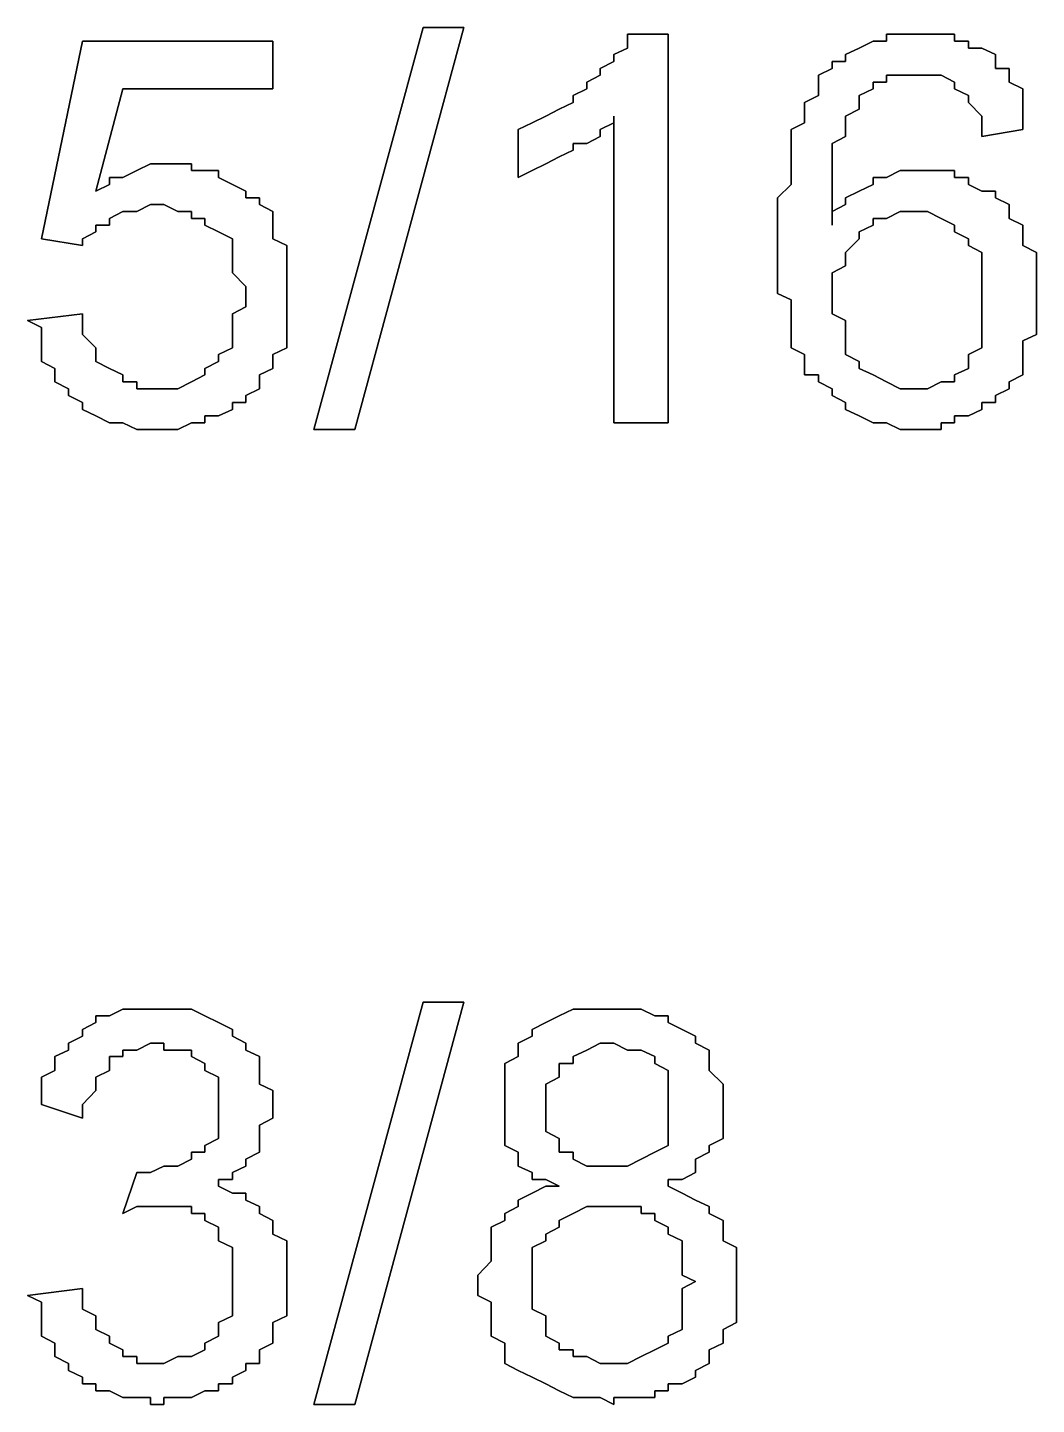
# Model space of a CAD drawing. Header units: metres. Extents: x 2.9 to 42.8, y 1.7 to 28.7.
# Drawn here: x 37.4579 to 37.719, y 25.878 to 26.2343 of the extents above; entities that cross this region are included whole.
import ezdxf

# ---------------------------------------------------------------- set-up
doc = ezdxf.new("R2010")
doc.units = ezdxf.units.M
doc.layers.add('GRIS', color=8, linetype='Continuous')

msp = doc.modelspace()

# ---------------------------------------------------------------- linework, layer by layer
at = {"layer": 'GRIS', "lineweight": -3}
for points in [[(37.5603, 26.2343), (37.532, 26.1303), (37.5603, 26.2343)], [(37.5426, 26.1303), (37.5708, 26.2343), (37.5426, 26.1303)], [(37.5708, 26.2343), (37.5603, 26.2343), (37.5708, 26.2343)], [(37.6237, 26.2326), (37.6132, 26.2326), (37.6237, 26.2326)], [(37.6132, 26.2326), (37.6132, 26.2308), (37.6132, 26.2326)], [(37.6237, 26.132), (37.6237, 26.2326), (37.6237, 26.132)], [(37.6837, 26.2326), (37.6802, 26.2326), (37.6837, 26.2326)], [(37.6802, 26.2326), (37.6802, 26.2308), (37.6802, 26.2326)], [(37.6873, 26.2326), (37.6837, 26.2326), (37.6873, 26.2326)], [(37.6908, 26.2326), (37.6873, 26.2326), (37.6908, 26.2326)], [(37.6943, 26.2326), (37.6908, 26.2326), (37.6943, 26.2326)], [(37.6978, 26.2326), (37.6943, 26.2326), (37.6978, 26.2326)], [(37.6978, 26.2308), (37.6978, 26.2326), (37.6978, 26.2308)], [(37.4721, 26.2308), (37.4615, 26.1796), (37.4721, 26.2308)], [(37.5214, 26.2308), (37.4721, 26.2308), (37.5214, 26.2308)], [(37.5214, 26.2184), (37.5214, 26.2308), (37.5214, 26.2184)], [(37.6132, 26.229), (37.6096, 26.2273), (37.6132, 26.229)], [(37.6096, 26.2273), (37.6096, 26.2255), (37.6096, 26.2273)], [(37.6132, 26.2308), (37.6132, 26.229), (37.6132, 26.2308)], [(37.6731, 26.229), (37.6696, 26.2273), (37.6731, 26.229)], [(37.6696, 26.2273), (37.6696, 26.2255), (37.6696, 26.2273)], [(37.6767, 26.2308), (37.6731, 26.229), (37.6767, 26.2308)], [(37.6802, 26.2308), (37.6767, 26.2308), (37.6802, 26.2308)], [(37.7014, 26.2308), (37.6978, 26.2308), (37.7014, 26.2308)], [(37.7014, 26.229), (37.7014, 26.2308), (37.7014, 26.229)], [(37.7049, 26.229), (37.7014, 26.229), (37.7049, 26.229)], [(37.7084, 26.2273), (37.7049, 26.229), (37.7084, 26.2273)], [(37.7084, 26.2255), (37.7084, 26.2273), (37.7084, 26.2255)], [(37.6096, 26.2255), (37.6061, 26.2237), (37.6096, 26.2255)], [(37.6061, 26.2237), (37.6061, 26.222), (37.6061, 26.2237)], [(37.6661, 26.2237), (37.6626, 26.222), (37.6661, 26.2237)], [(37.6696, 26.2255), (37.6661, 26.2255), (37.6696, 26.2255)], [(37.6661, 26.2255), (37.6661, 26.2237), (37.6661, 26.2255)], [(37.7084, 26.2237), (37.7084, 26.2255), (37.7084, 26.2237)], [(37.7119, 26.2237), (37.7084, 26.2237), (37.7119, 26.2237)], [(37.7119, 26.2202), (37.7119, 26.2237), (37.7119, 26.2202)], [(37.6061, 26.222), (37.6026, 26.2202), (37.6061, 26.222)], [(37.6026, 26.2202), (37.6026, 26.2184), (37.6026, 26.2202)], [(37.6626, 26.222), (37.6626, 26.2202), (37.6626, 26.222)], [(37.6626, 26.2202), (37.6626, 26.2184), (37.6626, 26.2202)], [(37.6767, 26.2184), (37.6767, 26.2202), (37.6767, 26.2184)], [(37.6767, 26.2202), (37.6802, 26.2202), (37.6767, 26.2202)], [(37.6802, 26.2202), (37.6802, 26.222), (37.6802, 26.2202)], [(37.6802, 26.222), (37.6837, 26.222), (37.6802, 26.222)], [(37.6837, 26.222), (37.6873, 26.222), (37.6837, 26.222)], [(37.6873, 26.222), (37.6908, 26.222), (37.6873, 26.222)], [(37.6908, 26.222), (37.6943, 26.222), (37.6908, 26.222)], [(37.6943, 26.222), (37.6978, 26.2202), (37.6943, 26.222)], [(37.6978, 26.2202), (37.6978, 26.2184), (37.6978, 26.2202)], [(37.7155, 26.2184), (37.7119, 26.2202), (37.7155, 26.2184)], [(37.4756, 26.192), (37.4826, 26.2184), (37.4756, 26.192)], [(37.4826, 26.2184), (37.5214, 26.2184), (37.4826, 26.2184)], [(37.6026, 26.2184), (37.5991, 26.2167), (37.6026, 26.2184)], [(37.5991, 26.2167), (37.5991, 26.2149), (37.5991, 26.2167)], [(37.6626, 26.2167), (37.659, 26.2149), (37.6626, 26.2167)], [(37.6626, 26.2184), (37.6626, 26.2167), (37.6626, 26.2184)], [(37.6731, 26.2167), (37.6767, 26.2184), (37.6731, 26.2167)], [(37.6731, 26.2149), (37.6731, 26.2167), (37.6731, 26.2149)], [(37.6978, 26.2184), (37.7014, 26.2167), (37.6978, 26.2184)], [(37.7014, 26.2167), (37.7014, 26.2149), (37.7014, 26.2167)], [(37.7155, 26.2167), (37.7155, 26.2184), (37.7155, 26.2167)], [(37.7155, 26.2149), (37.7155, 26.2167), (37.7155, 26.2149)], [(37.5955, 26.2132), (37.592, 26.2114), (37.5955, 26.2132)], [(37.5991, 26.2149), (37.5955, 26.2132), (37.5991, 26.2149)], [(37.659, 26.2149), (37.659, 26.2132), (37.659, 26.2149)], [(37.659, 26.2132), (37.659, 26.2114), (37.659, 26.2132)], [(37.6696, 26.2114), (37.6731, 26.2132), (37.6696, 26.2114)], [(37.6731, 26.2132), (37.6731, 26.2149), (37.6731, 26.2132)], [(37.7014, 26.2149), (37.7049, 26.2114), (37.7014, 26.2149)], [(37.7155, 26.2132), (37.7155, 26.2149), (37.7155, 26.2132)], [(37.7155, 26.2096), (37.7155, 26.2132), (37.7155, 26.2096)], [(37.5885, 26.2096), (37.5849, 26.2079), (37.5885, 26.2096)], [(37.592, 26.2114), (37.5885, 26.2096), (37.592, 26.2114)], [(37.6061, 26.2079), (37.6096, 26.2096), (37.6061, 26.2079)], [(37.6096, 26.2096), (37.6096, 26.2114), (37.6096, 26.2096)], [(37.6096, 26.2114), (37.6096, 26.132), (37.6096, 26.2114)], [(37.659, 26.2096), (37.6555, 26.2079), (37.659, 26.2096)], [(37.659, 26.2114), (37.659, 26.2096), (37.659, 26.2114)], [(37.6696, 26.2079), (37.6696, 26.2114), (37.6696, 26.2079)], [(37.7049, 26.2114), (37.7049, 26.2096), (37.7049, 26.2114)], [(37.7049, 26.2096), (37.7049, 26.2061), (37.7049, 26.2096)], [(37.7155, 26.2079), (37.7155, 26.2096), (37.7155, 26.2079)], [(37.5849, 26.2079), (37.5849, 26.1955), (37.5849, 26.2079)], [(37.6026, 26.2043), (37.6061, 26.2061), (37.6026, 26.2043)], [(37.6061, 26.2061), (37.6061, 26.2079), (37.6061, 26.2061)], [(37.6555, 26.2079), (37.6555, 26.2061), (37.6555, 26.2079)], [(37.6555, 26.2061), (37.6555, 26.2043), (37.6555, 26.2061)], [(37.6661, 26.2043), (37.6696, 26.2061), (37.6661, 26.2043)], [(37.6696, 26.2061), (37.6696, 26.2079), (37.6696, 26.2061)], [(37.7049, 26.2061), (37.7155, 26.2079), (37.7049, 26.2061)], [(37.5955, 26.2008), (37.5991, 26.2026), (37.5955, 26.2008)], [(37.5991, 26.2026), (37.5991, 26.2043), (37.5991, 26.2026)], [(37.5991, 26.2043), (37.6026, 26.2043), (37.5991, 26.2043)], [(37.6555, 26.2043), (37.6555, 26.2008), (37.6555, 26.2043)], [(37.6661, 26.2008), (37.6661, 26.2043), (37.6661, 26.2008)], [(37.4897, 26.199), (37.4862, 26.1973), (37.4897, 26.199)], [(37.4932, 26.199), (37.4897, 26.199), (37.4932, 26.199)], [(37.4968, 26.199), (37.4932, 26.199), (37.4968, 26.199)], [(37.5003, 26.199), (37.4968, 26.199), (37.5003, 26.199)], [(37.5003, 26.1973), (37.5003, 26.199), (37.5003, 26.1973)], [(37.5885, 26.1973), (37.592, 26.199), (37.5885, 26.1973)], [(37.592, 26.199), (37.5955, 26.2008), (37.592, 26.199)], [(37.6555, 26.2008), (37.6555, 26.199), (37.6555, 26.2008)], [(37.6555, 26.199), (37.6555, 26.1955), (37.6555, 26.199)], [(37.6661, 26.199), (37.6661, 26.2008), (37.6661, 26.199)], [(37.6661, 26.1973), (37.6661, 26.199), (37.6661, 26.1973)], [(37.4826, 26.1955), (37.4791, 26.1955), (37.4826, 26.1955)], [(37.4791, 26.1955), (37.4791, 26.1937), (37.4791, 26.1955)], [(37.4862, 26.1973), (37.4826, 26.1955), (37.4862, 26.1973)], [(37.5038, 26.1973), (37.5003, 26.1973), (37.5038, 26.1973)], [(37.5073, 26.1973), (37.5038, 26.1973), (37.5073, 26.1973)], [(37.5073, 26.1955), (37.5073, 26.1973), (37.5073, 26.1955)], [(37.5109, 26.1937), (37.5073, 26.1955), (37.5109, 26.1937)], [(37.5849, 26.1955), (37.5885, 26.1973), (37.5849, 26.1955)], [(37.6555, 26.1955), (37.6555, 26.1937), (37.6555, 26.1955)], [(37.6661, 26.1937), (37.6661, 26.1973), (37.6661, 26.1937)], [(37.6802, 26.1955), (37.6767, 26.1955), (37.6802, 26.1955)], [(37.6767, 26.1955), (37.6767, 26.1937), (37.6767, 26.1955)], [(37.6837, 26.1973), (37.6802, 26.1955), (37.6837, 26.1973)], [(37.6873, 26.1973), (37.6837, 26.1973), (37.6873, 26.1973)], [(37.6908, 26.1973), (37.6873, 26.1973), (37.6908, 26.1973)], [(37.6943, 26.1973), (37.6908, 26.1973), (37.6943, 26.1973)], [(37.6978, 26.1973), (37.6943, 26.1973), (37.6978, 26.1973)], [(37.6978, 26.1955), (37.6978, 26.1973), (37.6978, 26.1955)], [(37.7014, 26.1955), (37.6978, 26.1955), (37.7014, 26.1955)], [(37.7014, 26.1937), (37.7014, 26.1955), (37.7014, 26.1937)], [(37.4791, 26.1937), (37.4756, 26.192), (37.4791, 26.1937)], [(37.5144, 26.192), (37.5109, 26.1937), (37.5144, 26.192)], [(37.5144, 26.1902), (37.5144, 26.192), (37.5144, 26.1902)], [(37.6555, 26.1937), (37.652, 26.1902), (37.6555, 26.1937)], [(37.6661, 26.192), (37.6661, 26.1937), (37.6661, 26.192)], [(37.6661, 26.1885), (37.6661, 26.192), (37.6661, 26.1885)], [(37.6731, 26.192), (37.6696, 26.1902), (37.6731, 26.192)], [(37.6767, 26.1937), (37.6731, 26.192), (37.6767, 26.1937)], [(37.7049, 26.192), (37.7014, 26.1937), (37.7049, 26.192)], [(37.7084, 26.192), (37.7049, 26.192), (37.7084, 26.192)], [(37.7084, 26.1902), (37.7084, 26.192), (37.7084, 26.1902)], [(37.4862, 26.1867), (37.4897, 26.1885), (37.4862, 26.1867)], [(37.4897, 26.1885), (37.4932, 26.1885), (37.4897, 26.1885)], [(37.4932, 26.1885), (37.4968, 26.1867), (37.4932, 26.1885)], [(37.5179, 26.1902), (37.5144, 26.1902), (37.5179, 26.1902)], [(37.5179, 26.1885), (37.5179, 26.1902), (37.5179, 26.1885)], [(37.5214, 26.1867), (37.5179, 26.1885), (37.5214, 26.1867)], [(37.652, 26.1902), (37.652, 26.1885), (37.652, 26.1902)], [(37.652, 26.1885), (37.652, 26.1849), (37.652, 26.1885)], [(37.6696, 26.1885), (37.6661, 26.1867), (37.6696, 26.1885)], [(37.6661, 26.1867), (37.6661, 26.1885), (37.6661, 26.1867)], [(37.6696, 26.1902), (37.6696, 26.1885), (37.6696, 26.1902)], [(37.7119, 26.1885), (37.7084, 26.1902), (37.7119, 26.1885)], [(37.7119, 26.1867), (37.7119, 26.1885), (37.7119, 26.1867)], [(37.4791, 26.1849), (37.4826, 26.1867), (37.4791, 26.1849)], [(37.4791, 26.1832), (37.4791, 26.1849), (37.4791, 26.1832)], [(37.4826, 26.1867), (37.4862, 26.1867), (37.4826, 26.1867)], [(37.4968, 26.1867), (37.5003, 26.1867), (37.4968, 26.1867)], [(37.5003, 26.1867), (37.5003, 26.1849), (37.5003, 26.1867)], [(37.5003, 26.1849), (37.5038, 26.1849), (37.5003, 26.1849)], [(37.5038, 26.1849), (37.5038, 26.1832), (37.5038, 26.1849)], [(37.5214, 26.1849), (37.5214, 26.1867), (37.5214, 26.1849)], [(37.5214, 26.1814), (37.5214, 26.1849), (37.5214, 26.1814)], [(37.652, 26.1849), (37.652, 26.1814), (37.652, 26.1849)], [(37.6767, 26.1832), (37.6767, 26.1849), (37.6767, 26.1832)], [(37.6767, 26.1849), (37.6802, 26.1849), (37.6767, 26.1849)], [(37.6802, 26.1849), (37.6837, 26.1867), (37.6802, 26.1849)], [(37.6837, 26.1867), (37.6873, 26.1867), (37.6837, 26.1867)], [(37.6873, 26.1867), (37.6908, 26.1867), (37.6873, 26.1867)], [(37.6908, 26.1867), (37.6943, 26.1849), (37.6908, 26.1867)], [(37.6943, 26.1849), (37.6978, 26.1832), (37.6943, 26.1849)], [(37.7119, 26.1849), (37.7119, 26.1867), (37.7119, 26.1849)], [(37.7155, 26.1832), (37.7119, 26.1849), (37.7155, 26.1832)], [(37.4721, 26.1796), (37.4756, 26.1814), (37.4721, 26.1796)], [(37.4756, 26.1814), (37.4756, 26.1832), (37.4756, 26.1814)], [(37.4756, 26.1832), (37.4791, 26.1832), (37.4756, 26.1832)], [(37.5038, 26.1832), (37.5073, 26.1814), (37.5038, 26.1832)], [(37.5073, 26.1814), (37.5109, 26.1796), (37.5073, 26.1814)], [(37.5214, 26.1796), (37.5214, 26.1814), (37.5214, 26.1796)], [(37.652, 26.1814), (37.652, 26.1796), (37.652, 26.1814)], [(37.6731, 26.1814), (37.6767, 26.1832), (37.6731, 26.1814)], [(37.6731, 26.1796), (37.6731, 26.1814), (37.6731, 26.1796)], [(37.6978, 26.1832), (37.6978, 26.1814), (37.6978, 26.1832)], [(37.6978, 26.1814), (37.7014, 26.1796), (37.6978, 26.1814)], [(37.7155, 26.1814), (37.7155, 26.1832), (37.7155, 26.1814)], [(37.7155, 26.1779), (37.7155, 26.1814), (37.7155, 26.1779)], [(37.4615, 26.1796), (37.4721, 26.1779), (37.4615, 26.1796)], [(37.4721, 26.1779), (37.4721, 26.1796), (37.4721, 26.1779)], [(37.5109, 26.1796), (37.5109, 26.1779), (37.5109, 26.1796)], [(37.5109, 26.1779), (37.5109, 26.1743), (37.5109, 26.1779)], [(37.525, 26.1779), (37.5214, 26.1796), (37.525, 26.1779)], [(37.525, 26.1761), (37.525, 26.1779), (37.525, 26.1761)], [(37.652, 26.1796), (37.652, 26.1779), (37.652, 26.1796)], [(37.652, 26.1779), (37.652, 26.1743), (37.652, 26.1779)], [(37.6696, 26.1761), (37.6731, 26.1796), (37.6696, 26.1761)], [(37.7014, 26.1796), (37.7014, 26.1779), (37.7014, 26.1796)], [(37.7014, 26.1779), (37.7049, 26.1761), (37.7014, 26.1779)], [(37.719, 26.1761), (37.7155, 26.1779), (37.719, 26.1761)], [(37.5109, 26.1743), (37.5109, 26.1726), (37.5109, 26.1743)], [(37.525, 26.1743), (37.525, 26.1761), (37.525, 26.1743)], [(37.525, 26.1708), (37.525, 26.1743), (37.525, 26.1708)], [(37.652, 26.1743), (37.652, 26.1726), (37.652, 26.1743)], [(37.6696, 26.1743), (37.6696, 26.1761), (37.6696, 26.1743)], [(37.6696, 26.1726), (37.6696, 26.1743), (37.6696, 26.1726)], [(37.7049, 26.1761), (37.7049, 26.1743), (37.7049, 26.1761)], [(37.7049, 26.1743), (37.7049, 26.1726), (37.7049, 26.1743)], [(37.719, 26.1743), (37.719, 26.1761), (37.719, 26.1743)], [(37.719, 26.1726), (37.719, 26.1743), (37.719, 26.1726)], [(37.5109, 26.1726), (37.5109, 26.1708), (37.5109, 26.1726)], [(37.5109, 26.1708), (37.5144, 26.1673), (37.5109, 26.1708)], [(37.525, 26.1691), (37.525, 26.1708), (37.525, 26.1691)], [(37.652, 26.1726), (37.652, 26.1691), (37.652, 26.1726)], [(37.6661, 26.1708), (37.6696, 26.1726), (37.6661, 26.1708)], [(37.6661, 26.1673), (37.6661, 26.1708), (37.6661, 26.1673)], [(37.7049, 26.1726), (37.7049, 26.1691), (37.7049, 26.1726)], [(37.719, 26.1691), (37.719, 26.1726), (37.719, 26.1691)], [(37.5144, 26.1673), (37.5144, 26.1655), (37.5144, 26.1673)], [(37.525, 26.1655), (37.525, 26.1691), (37.525, 26.1655)], [(37.652, 26.1691), (37.652, 26.1655), (37.652, 26.1691)], [(37.6661, 26.1655), (37.6661, 26.1673), (37.6661, 26.1655)], [(37.7049, 26.1691), (37.7049, 26.1673), (37.7049, 26.1691)], [(37.7049, 26.1673), (37.7049, 26.1638), (37.7049, 26.1673)], [(37.719, 26.1673), (37.719, 26.1691), (37.719, 26.1673)], [(37.719, 26.1655), (37.719, 26.1673), (37.719, 26.1655)], [(37.5144, 26.1655), (37.5144, 26.162), (37.5144, 26.1655)], [(37.525, 26.1638), (37.525, 26.1655), (37.525, 26.1638)], [(37.525, 26.162), (37.525, 26.1638), (37.525, 26.162)], [(37.652, 26.1655), (37.6555, 26.1638), (37.652, 26.1655)], [(37.6555, 26.1638), (37.6555, 26.162), (37.6555, 26.1638)], [(37.6661, 26.162), (37.6661, 26.1655), (37.6661, 26.162)], [(37.7049, 26.1638), (37.7049, 26.162), (37.7049, 26.1638)], [(37.719, 26.162), (37.719, 26.1655), (37.719, 26.162)], [(37.4721, 26.1602), (37.4579, 26.1585), (37.4721, 26.1602)], [(37.4721, 26.1567), (37.4721, 26.1602), (37.4721, 26.1567)], [(37.5144, 26.162), (37.5109, 26.1602), (37.5144, 26.162)], [(37.5109, 26.1602), (37.5109, 26.1567), (37.5109, 26.1602)], [(37.525, 26.1585), (37.525, 26.162), (37.525, 26.1585)], [(37.6555, 26.162), (37.6555, 26.1585), (37.6555, 26.162)], [(37.6661, 26.1602), (37.6661, 26.162), (37.6661, 26.1602)], [(37.6696, 26.1585), (37.6661, 26.1602), (37.6696, 26.1585)], [(37.7049, 26.162), (37.7049, 26.1602), (37.7049, 26.162)], [(37.7049, 26.1602), (37.7049, 26.1567), (37.7049, 26.1602)], [(37.719, 26.1602), (37.719, 26.162), (37.719, 26.1602)], [(37.719, 26.1585), (37.719, 26.1602), (37.719, 26.1585)], [(37.4579, 26.1585), (37.4615, 26.1567), (37.4579, 26.1585)], [(37.4615, 26.1567), (37.4615, 26.1549), (37.4615, 26.1567)], [(37.4721, 26.1549), (37.4721, 26.1567), (37.4721, 26.1549)], [(37.5109, 26.1567), (37.5109, 26.1549), (37.5109, 26.1567)], [(37.525, 26.1567), (37.525, 26.1585), (37.525, 26.1567)], [(37.525, 26.1549), (37.525, 26.1567), (37.525, 26.1549)], [(37.6555, 26.1585), (37.6555, 26.1567), (37.6555, 26.1585)], [(37.6555, 26.1567), (37.6555, 26.1549), (37.6555, 26.1567)], [(37.6696, 26.1549), (37.6696, 26.1585), (37.6696, 26.1549)], [(37.7049, 26.1567), (37.7049, 26.1549), (37.7049, 26.1567)], [(37.719, 26.1549), (37.719, 26.1585), (37.719, 26.1549)], [(37.4615, 26.1549), (37.4615, 26.1514), (37.4615, 26.1549)], [(37.4756, 26.1514), (37.4721, 26.1549), (37.4756, 26.1514)], [(37.5109, 26.1549), (37.5109, 26.1532), (37.5109, 26.1549)], [(37.5109, 26.1532), (37.5109, 26.1514), (37.5109, 26.1532)], [(37.525, 26.1514), (37.525, 26.1549), (37.525, 26.1514)], [(37.6555, 26.1549), (37.6555, 26.1514), (37.6555, 26.1549)], [(37.6696, 26.1532), (37.6696, 26.1549), (37.6696, 26.1532)], [(37.6696, 26.1497), (37.6696, 26.1532), (37.6696, 26.1497)], [(37.7049, 26.1549), (37.7049, 26.1532), (37.7049, 26.1549)], [(37.7049, 26.1532), (37.7049, 26.1514), (37.7049, 26.1532)], [(37.7155, 26.1532), (37.719, 26.1549), (37.7155, 26.1532)], [(37.7155, 26.1514), (37.7155, 26.1532), (37.7155, 26.1514)], [(37.4615, 26.1514), (37.4615, 26.1497), (37.4615, 26.1514)], [(37.4615, 26.1497), (37.4615, 26.1479), (37.4615, 26.1497)], [(37.4756, 26.1497), (37.4756, 26.1514), (37.4756, 26.1497)], [(37.4756, 26.1479), (37.4756, 26.1497), (37.4756, 26.1479)], [(37.5109, 26.1514), (37.5073, 26.1497), (37.5109, 26.1514)], [(37.5073, 26.1497), (37.5073, 26.1479), (37.5073, 26.1497)], [(37.5214, 26.1497), (37.525, 26.1514), (37.5214, 26.1497)], [(37.5214, 26.1479), (37.5214, 26.1497), (37.5214, 26.1479)], [(37.6555, 26.1514), (37.659, 26.1497), (37.6555, 26.1514)], [(37.659, 26.1497), (37.659, 26.1479), (37.659, 26.1497)], [(37.6731, 26.1479), (37.6696, 26.1497), (37.6731, 26.1479)], [(37.7049, 26.1514), (37.7014, 26.1497), (37.7049, 26.1514)], [(37.7014, 26.1497), (37.7014, 26.1479), (37.7014, 26.1497)], [(37.7155, 26.1479), (37.7155, 26.1514), (37.7155, 26.1479)], [(37.4615, 26.1479), (37.465, 26.1461), (37.4615, 26.1479)], [(37.465, 26.1461), (37.465, 26.1444), (37.465, 26.1461)], [(37.4791, 26.1461), (37.4756, 26.1479), (37.4791, 26.1461)], [(37.4826, 26.1444), (37.4791, 26.1461), (37.4826, 26.1444)], [(37.5073, 26.1479), (37.5038, 26.1461), (37.5073, 26.1479)], [(37.5038, 26.1461), (37.5038, 26.1444), (37.5038, 26.1461)], [(37.5179, 26.1444), (37.5214, 26.1461), (37.5179, 26.1444)], [(37.5214, 26.1461), (37.5214, 26.1479), (37.5214, 26.1461)], [(37.659, 26.1479), (37.659, 26.1461), (37.659, 26.1479)], [(37.659, 26.1461), (37.659, 26.1444), (37.659, 26.1461)], [(37.6731, 26.1461), (37.6731, 26.1479), (37.6731, 26.1461)], [(37.6767, 26.1444), (37.6731, 26.1461), (37.6767, 26.1444)], [(37.7014, 26.1461), (37.6978, 26.1444), (37.7014, 26.1461)], [(37.7014, 26.1479), (37.7014, 26.1461), (37.7014, 26.1479)], [(37.7155, 26.1444), (37.7155, 26.1479), (37.7155, 26.1444)], [(37.465, 26.1444), (37.465, 26.1426), (37.465, 26.1444)], [(37.465, 26.1426), (37.4685, 26.1408), (37.465, 26.1426)], [(37.4826, 26.1426), (37.4826, 26.1444), (37.4826, 26.1426)], [(37.4862, 26.1426), (37.4826, 26.1426), (37.4862, 26.1426)], [(37.4862, 26.1408), (37.4862, 26.1426), (37.4862, 26.1408)], [(37.5003, 26.1426), (37.4968, 26.1408), (37.5003, 26.1426)], [(37.5038, 26.1444), (37.5003, 26.1426), (37.5038, 26.1444)], [(37.5179, 26.1426), (37.5179, 26.1444), (37.5179, 26.1426)], [(37.5179, 26.1408), (37.5179, 26.1426), (37.5179, 26.1408)], [(37.659, 26.1444), (37.6626, 26.1444), (37.659, 26.1444)], [(37.6626, 26.1444), (37.6626, 26.1426), (37.6626, 26.1444)], [(37.6626, 26.1426), (37.6661, 26.1408), (37.6626, 26.1426)], [(37.6802, 26.1426), (37.6767, 26.1444), (37.6802, 26.1426)], [(37.6837, 26.1408), (37.6802, 26.1426), (37.6837, 26.1408)], [(37.6943, 26.1426), (37.6908, 26.1408), (37.6943, 26.1426)], [(37.6978, 26.1426), (37.6943, 26.1426), (37.6978, 26.1426)], [(37.6978, 26.1444), (37.6978, 26.1426), (37.6978, 26.1444)], [(37.7119, 26.1426), (37.7155, 26.1444), (37.7119, 26.1426)], [(37.7119, 26.1408), (37.7119, 26.1426), (37.7119, 26.1408)], [(37.4685, 26.1408), (37.4685, 26.1391), (37.4685, 26.1408)], [(37.4685, 26.1391), (37.4721, 26.1373), (37.4685, 26.1391)], [(37.4897, 26.1408), (37.4862, 26.1408), (37.4897, 26.1408)], [(37.4932, 26.1408), (37.4897, 26.1408), (37.4932, 26.1408)], [(37.4968, 26.1408), (37.4932, 26.1408), (37.4968, 26.1408)], [(37.5144, 26.1391), (37.5179, 26.1408), (37.5144, 26.1391)], [(37.5144, 26.1373), (37.5144, 26.1391), (37.5144, 26.1373)], [(37.6661, 26.1408), (37.6661, 26.1391), (37.6661, 26.1408)], [(37.6661, 26.1391), (37.6696, 26.1373), (37.6661, 26.1391)], [(37.6873, 26.1408), (37.6837, 26.1408), (37.6873, 26.1408)], [(37.6908, 26.1408), (37.6873, 26.1408), (37.6908, 26.1408)], [(37.7084, 26.1391), (37.7119, 26.1408), (37.7084, 26.1391)], [(37.7084, 26.1373), (37.7084, 26.1391), (37.7084, 26.1373)], [(37.4721, 26.1373), (37.4721, 26.1355), (37.4721, 26.1373)], [(37.4721, 26.1355), (37.4756, 26.1338), (37.4721, 26.1355)], [(37.5073, 26.1338), (37.5109, 26.1355), (37.5073, 26.1338)], [(37.5109, 26.1355), (37.5109, 26.1373), (37.5109, 26.1355)], [(37.5109, 26.1373), (37.5144, 26.1373), (37.5109, 26.1373)], [(37.6696, 26.1373), (37.6696, 26.1355), (37.6696, 26.1373)], [(37.6696, 26.1355), (37.6731, 26.1338), (37.6696, 26.1355)], [(37.7014, 26.1338), (37.7049, 26.1355), (37.7014, 26.1338)], [(37.7049, 26.1355), (37.7049, 26.1373), (37.7049, 26.1355)], [(37.7049, 26.1373), (37.7084, 26.1373), (37.7049, 26.1373)], [(37.4756, 26.1338), (37.4791, 26.132), (37.4756, 26.1338)], [(37.4791, 26.132), (37.4826, 26.132), (37.4791, 26.132)], [(37.4826, 26.132), (37.4862, 26.1303), (37.4826, 26.132)], [(37.4968, 26.1303), (37.5003, 26.132), (37.4968, 26.1303)], [(37.5003, 26.132), (37.5038, 26.132), (37.5003, 26.132)], [(37.5038, 26.132), (37.5038, 26.1338), (37.5038, 26.132)], [(37.5038, 26.1338), (37.5073, 26.1338), (37.5038, 26.1338)], [(37.6096, 26.132), (37.6237, 26.132), (37.6096, 26.132)], [(37.6731, 26.1338), (37.6767, 26.132), (37.6731, 26.1338)], [(37.6767, 26.132), (37.6802, 26.132), (37.6767, 26.132)], [(37.6802, 26.132), (37.6837, 26.1303), (37.6802, 26.132)], [(37.6943, 26.1303), (37.6943, 26.132), (37.6943, 26.1303)], [(37.6943, 26.132), (37.6978, 26.132), (37.6943, 26.132)], [(37.6978, 26.132), (37.6978, 26.1338), (37.6978, 26.132)], [(37.6978, 26.1338), (37.7014, 26.1338), (37.6978, 26.1338)], [(37.4862, 26.1303), (37.4897, 26.1303), (37.4862, 26.1303)], [(37.4897, 26.1303), (37.4932, 26.1303), (37.4897, 26.1303)], [(37.4932, 26.1303), (37.4968, 26.1303), (37.4932, 26.1303)], [(37.532, 26.1303), (37.5426, 26.1303), (37.532, 26.1303)], [(37.6837, 26.1303), (37.6873, 26.1303), (37.6837, 26.1303)], [(37.6873, 26.1303), (37.6908, 26.1303), (37.6873, 26.1303)], [(37.6908, 26.1303), (37.6943, 26.1303), (37.6908, 26.1303)], [(37.5603, 25.9821), (37.532, 25.878), (37.5603, 25.9821)], [(37.5426, 25.878), (37.5708, 25.9821), (37.5426, 25.878)], [(37.5708, 25.9821), (37.5603, 25.9821), (37.5708, 25.9821)], [(37.4791, 25.9786), (37.4756, 25.9786), (37.4791, 25.9786)], [(37.4756, 25.9786), (37.4756, 25.9768), (37.4756, 25.9786)], [(37.4826, 25.9803), (37.4791, 25.9786), (37.4826, 25.9803)], [(37.4862, 25.9803), (37.4826, 25.9803), (37.4862, 25.9803)], [(37.4897, 25.9803), (37.4862, 25.9803), (37.4897, 25.9803)], [(37.4932, 25.9803), (37.4897, 25.9803), (37.4932, 25.9803)], [(37.4968, 25.9803), (37.4932, 25.9803), (37.4968, 25.9803)], [(37.5003, 25.9803), (37.4968, 25.9803), (37.5003, 25.9803)], [(37.5038, 25.9786), (37.5003, 25.9803), (37.5038, 25.9786)], [(37.5073, 25.9768), (37.5038, 25.9786), (37.5073, 25.9768)], [(37.5955, 25.9786), (37.592, 25.9768), (37.5955, 25.9786)], [(37.5991, 25.9803), (37.5955, 25.9786), (37.5991, 25.9803)], [(37.6026, 25.9803), (37.5991, 25.9803), (37.6026, 25.9803)], [(37.6061, 25.9803), (37.6026, 25.9803), (37.6061, 25.9803)], [(37.6096, 25.9803), (37.6061, 25.9803), (37.6096, 25.9803)], [(37.6132, 25.9803), (37.6096, 25.9803), (37.6132, 25.9803)], [(37.6167, 25.9803), (37.6132, 25.9803), (37.6167, 25.9803)], [(37.6202, 25.9786), (37.6167, 25.9803), (37.6202, 25.9786)], [(37.6237, 25.9786), (37.6202, 25.9786), (37.6237, 25.9786)], [(37.6237, 25.9768), (37.6237, 25.9786), (37.6237, 25.9768)], [(37.4756, 25.9768), (37.4721, 25.975), (37.4756, 25.9768)], [(37.4721, 25.975), (37.4721, 25.9733), (37.4721, 25.975)], [(37.5109, 25.975), (37.5073, 25.9768), (37.5109, 25.975)], [(37.5109, 25.9733), (37.5109, 25.975), (37.5109, 25.9733)], [(37.592, 25.9768), (37.5885, 25.975), (37.592, 25.9768)], [(37.5885, 25.975), (37.5885, 25.9733), (37.5885, 25.975)], [(37.6273, 25.975), (37.6237, 25.9768), (37.6273, 25.975)], [(37.6308, 25.9733), (37.6273, 25.975), (37.6308, 25.9733)], [(37.4721, 25.9733), (37.4685, 25.9715), (37.4721, 25.9733)], [(37.4685, 25.9715), (37.4685, 25.9697), (37.4685, 25.9715)], [(37.4862, 25.9697), (37.4897, 25.9715), (37.4862, 25.9697)], [(37.4897, 25.9715), (37.4932, 25.9715), (37.4897, 25.9715)], [(37.4932, 25.9715), (37.4932, 25.9697), (37.4932, 25.9715)], [(37.5144, 25.9715), (37.5109, 25.9733), (37.5144, 25.9715)], [(37.5144, 25.9697), (37.5144, 25.9715), (37.5144, 25.9697)], [(37.5885, 25.9733), (37.5849, 25.9715), (37.5885, 25.9733)], [(37.5849, 25.9715), (37.5849, 25.9697), (37.5849, 25.9715)], [(37.6026, 25.9697), (37.6061, 25.9715), (37.6026, 25.9697)], [(37.6061, 25.9715), (37.6096, 25.9715), (37.6061, 25.9715)], [(37.6096, 25.9715), (37.6132, 25.9697), (37.6096, 25.9715)], [(37.6308, 25.9715), (37.6308, 25.9733), (37.6308, 25.9715)], [(37.6343, 25.9697), (37.6308, 25.9715), (37.6343, 25.9697)], [(37.4685, 25.9697), (37.465, 25.968), (37.4685, 25.9697)], [(37.465, 25.968), (37.465, 25.9662), (37.465, 25.968)], [(37.4791, 25.9662), (37.4791, 25.968), (37.4791, 25.9662)], [(37.4791, 25.968), (37.4826, 25.968), (37.4791, 25.968)], [(37.4826, 25.968), (37.4826, 25.9697), (37.4826, 25.968)], [(37.4826, 25.9697), (37.4862, 25.9697), (37.4826, 25.9697)], [(37.4932, 25.9697), (37.4968, 25.9697), (37.4932, 25.9697)], [(37.4968, 25.9697), (37.5003, 25.9697), (37.4968, 25.9697)], [(37.5003, 25.9697), (37.5003, 25.968), (37.5003, 25.9697)], [(37.5003, 25.968), (37.5038, 25.9662), (37.5003, 25.968)], [(37.5179, 25.968), (37.5144, 25.9697), (37.5179, 25.968)], [(37.5179, 25.9662), (37.5179, 25.968), (37.5179, 25.9662)], [(37.5849, 25.968), (37.5814, 25.9662), (37.5849, 25.968)], [(37.5849, 25.9697), (37.5849, 25.968), (37.5849, 25.9697)], [(37.5991, 25.968), (37.6026, 25.9697), (37.5991, 25.968)], [(37.5991, 25.9662), (37.5991, 25.968), (37.5991, 25.9662)], [(37.6132, 25.9697), (37.6167, 25.9697), (37.6132, 25.9697)], [(37.6167, 25.9697), (37.6202, 25.968), (37.6167, 25.9697)], [(37.6202, 25.968), (37.6202, 25.9662), (37.6202, 25.968)], [(37.6343, 25.968), (37.6343, 25.9697), (37.6343, 25.968)], [(37.6343, 25.9662), (37.6343, 25.968), (37.6343, 25.9662)], [(37.465, 25.9644), (37.4615, 25.9627), (37.465, 25.9644)], [(37.465, 25.9662), (37.465, 25.9644), (37.465, 25.9662)], [(37.4756, 25.9627), (37.4791, 25.9644), (37.4756, 25.9627)], [(37.4791, 25.9644), (37.4791, 25.9662), (37.4791, 25.9644)], [(37.5038, 25.9662), (37.5038, 25.9644), (37.5038, 25.9662)], [(37.5038, 25.9644), (37.5073, 25.9627), (37.5038, 25.9644)], [(37.5179, 25.9627), (37.5179, 25.9662), (37.5179, 25.9627)], [(37.5814, 25.9662), (37.5814, 25.9644), (37.5814, 25.9662)], [(37.5814, 25.9644), (37.5814, 25.9627), (37.5814, 25.9644)], [(37.5955, 25.9644), (37.5955, 25.9662), (37.5955, 25.9644)], [(37.5955, 25.9662), (37.5991, 25.9662), (37.5955, 25.9662)], [(37.5955, 25.9627), (37.5955, 25.9644), (37.5955, 25.9627)], [(37.6202, 25.9662), (37.6237, 25.9644), (37.6202, 25.9662)], [(37.6237, 25.9644), (37.6237, 25.9609), (37.6237, 25.9644)], [(37.6343, 25.9644), (37.6343, 25.9662), (37.6343, 25.9644)], [(37.6379, 25.9609), (37.6343, 25.9644), (37.6379, 25.9609)], [(37.4615, 25.9627), (37.4615, 25.9609), (37.4615, 25.9627)], [(37.4615, 25.9609), (37.4615, 25.9574), (37.4615, 25.9609)], [(37.4756, 25.9609), (37.4756, 25.9627), (37.4756, 25.9609)], [(37.4756, 25.9592), (37.4756, 25.9609), (37.4756, 25.9592)], [(37.5073, 25.9627), (37.5073, 25.9592), (37.5073, 25.9627)], [(37.5179, 25.9609), (37.5179, 25.9627), (37.5179, 25.9609)], [(37.5214, 25.9592), (37.5179, 25.9609), (37.5214, 25.9592)], [(37.5814, 25.9627), (37.5814, 25.9592), (37.5814, 25.9627)], [(37.592, 25.9609), (37.5955, 25.9627), (37.592, 25.9609)], [(37.592, 25.9574), (37.592, 25.9609), (37.592, 25.9574)], [(37.6237, 25.9609), (37.6237, 25.9592), (37.6237, 25.9609)], [(37.6379, 25.9592), (37.6379, 25.9609), (37.6379, 25.9592)], [(37.4615, 25.9574), (37.4615, 25.9556), (37.4615, 25.9574)], [(37.4721, 25.9556), (37.4756, 25.9592), (37.4721, 25.9556)], [(37.5073, 25.9592), (37.5073, 25.9574), (37.5073, 25.9592)], [(37.5073, 25.9574), (37.5073, 25.9556), (37.5073, 25.9574)], [(37.5214, 25.9556), (37.5214, 25.9592), (37.5214, 25.9556)], [(37.5814, 25.9592), (37.5814, 25.9574), (37.5814, 25.9592)], [(37.5814, 25.9574), (37.5814, 25.9556), (37.5814, 25.9574)], [(37.592, 25.9556), (37.592, 25.9574), (37.592, 25.9556)], [(37.6237, 25.9592), (37.6237, 25.9574), (37.6237, 25.9592)], [(37.6237, 25.9574), (37.6237, 25.9556), (37.6237, 25.9574)], [(37.6379, 25.9574), (37.6379, 25.9592), (37.6379, 25.9574)], [(37.6379, 25.9556), (37.6379, 25.9574), (37.6379, 25.9556)], [(37.4615, 25.9556), (37.4721, 25.9521), (37.4615, 25.9556)], [(37.4721, 25.9539), (37.4721, 25.9556), (37.4721, 25.9539)], [(37.4721, 25.9521), (37.4721, 25.9539), (37.4721, 25.9521)], [(37.5073, 25.9556), (37.5073, 25.9539), (37.5073, 25.9556)], [(37.5073, 25.9539), (37.5073, 25.9521), (37.5073, 25.9539)], [(37.5214, 25.9521), (37.5214, 25.9556), (37.5214, 25.9521)], [(37.5814, 25.9556), (37.5814, 25.9539), (37.5814, 25.9556)], [(37.5814, 25.9539), (37.5814, 25.9521), (37.5814, 25.9539)], [(37.592, 25.9539), (37.592, 25.9556), (37.592, 25.9539)], [(37.592, 25.9503), (37.592, 25.9539), (37.592, 25.9503)], [(37.6237, 25.9556), (37.6237, 25.9539), (37.6237, 25.9556)], [(37.6237, 25.9539), (37.6237, 25.9521), (37.6237, 25.9539)], [(37.6379, 25.9521), (37.6379, 25.9556), (37.6379, 25.9521)], [(37.5073, 25.9521), (37.5073, 25.9503), (37.5073, 25.9521)], [(37.5073, 25.9503), (37.5073, 25.9468), (37.5073, 25.9503)], [(37.5179, 25.9503), (37.5214, 25.9521), (37.5179, 25.9503)], [(37.5179, 25.9486), (37.5179, 25.9503), (37.5179, 25.9486)], [(37.5814, 25.9521), (37.5814, 25.9486), (37.5814, 25.9521)], [(37.592, 25.9486), (37.592, 25.9503), (37.592, 25.9486)], [(37.6237, 25.9521), (37.6237, 25.9503), (37.6237, 25.9521)], [(37.6237, 25.9503), (37.6237, 25.9486), (37.6237, 25.9503)], [(37.6379, 25.9503), (37.6379, 25.9521), (37.6379, 25.9503)], [(37.6379, 25.9468), (37.6379, 25.9503), (37.6379, 25.9468)], [(37.5073, 25.9468), (37.5038, 25.945), (37.5073, 25.9468)], [(37.5179, 25.945), (37.5179, 25.9486), (37.5179, 25.945)], [(37.5814, 25.9486), (37.5814, 25.9468), (37.5814, 25.9486)], [(37.5814, 25.9468), (37.5814, 25.945), (37.5814, 25.9468)], [(37.5955, 25.9468), (37.592, 25.9486), (37.5955, 25.9468)], [(37.5955, 25.945), (37.5955, 25.9468), (37.5955, 25.945)], [(37.6237, 25.9486), (37.6237, 25.945), (37.6237, 25.9486)], [(37.6343, 25.945), (37.6379, 25.9468), (37.6343, 25.945)], [(37.5038, 25.9433), (37.5003, 25.9433), (37.5038, 25.9433)], [(37.5003, 25.9433), (37.5003, 25.9415), (37.5003, 25.9433)], [(37.5038, 25.945), (37.5038, 25.9433), (37.5038, 25.945)], [(37.5144, 25.9415), (37.5179, 25.9433), (37.5144, 25.9415)], [(37.5179, 25.9433), (37.5179, 25.945), (37.5179, 25.9433)], [(37.5814, 25.945), (37.5849, 25.9433), (37.5814, 25.945)], [(37.5849, 25.9433), (37.5849, 25.9415), (37.5849, 25.9433)], [(37.5955, 25.9433), (37.5955, 25.945), (37.5955, 25.9433)], [(37.5991, 25.9433), (37.5955, 25.9433), (37.5991, 25.9433)], [(37.5991, 25.9415), (37.5991, 25.9433), (37.5991, 25.9415)], [(37.6202, 25.9433), (37.6167, 25.9415), (37.6202, 25.9433)], [(37.6237, 25.945), (37.6202, 25.9433), (37.6237, 25.945)], [(37.6308, 25.9415), (37.6343, 25.9433), (37.6308, 25.9415)], [(37.6343, 25.9433), (37.6343, 25.945), (37.6343, 25.9433)], [(37.4932, 25.9397), (37.4897, 25.938), (37.4932, 25.9397)], [(37.4968, 25.9397), (37.4932, 25.9397), (37.4968, 25.9397)], [(37.5003, 25.9415), (37.4968, 25.9397), (37.5003, 25.9415)], [(37.5109, 25.938), (37.5144, 25.9397), (37.5109, 25.938)], [(37.5144, 25.9397), (37.5144, 25.9415), (37.5144, 25.9397)], [(37.5849, 25.9415), (37.5849, 25.9397), (37.5849, 25.9415)], [(37.5849, 25.9397), (37.5885, 25.938), (37.5849, 25.9397)], [(37.6026, 25.9397), (37.5991, 25.9415), (37.6026, 25.9397)], [(37.6061, 25.9397), (37.6026, 25.9397), (37.6061, 25.9397)], [(37.6096, 25.9397), (37.6061, 25.9397), (37.6096, 25.9397)], [(37.6132, 25.9397), (37.6096, 25.9397), (37.6132, 25.9397)], [(37.6167, 25.9415), (37.6132, 25.9397), (37.6167, 25.9415)], [(37.6308, 25.9397), (37.6308, 25.9415), (37.6308, 25.9397)], [(37.6308, 25.938), (37.6308, 25.9397), (37.6308, 25.938)], [(37.4862, 25.938), (37.4826, 25.9274), (37.4862, 25.938)], [(37.4897, 25.938), (37.4862, 25.938), (37.4897, 25.938)], [(37.5073, 25.9345), (37.5073, 25.9362), (37.5073, 25.9345)], [(37.5073, 25.9362), (37.5109, 25.9362), (37.5073, 25.9362)], [(37.5109, 25.9362), (37.5109, 25.938), (37.5109, 25.9362)], [(37.5885, 25.938), (37.5885, 25.9362), (37.5885, 25.938)], [(37.5885, 25.9362), (37.592, 25.9362), (37.5885, 25.9362)], [(37.592, 25.9362), (37.5955, 25.9345), (37.592, 25.9362)], [(37.6237, 25.9345), (37.6237, 25.9362), (37.6237, 25.9345)], [(37.6237, 25.9362), (37.6273, 25.9362), (37.6237, 25.9362)], [(37.6273, 25.9362), (37.6308, 25.938), (37.6273, 25.9362)], [(37.5109, 25.9327), (37.5073, 25.9345), (37.5109, 25.9327)], [(37.5144, 25.9327), (37.5109, 25.9327), (37.5144, 25.9327)], [(37.5144, 25.9309), (37.5144, 25.9327), (37.5144, 25.9309)], [(37.5885, 25.9327), (37.5849, 25.9309), (37.5885, 25.9327)], [(37.592, 25.9345), (37.5885, 25.9327), (37.592, 25.9345)], [(37.5955, 25.9345), (37.592, 25.9345), (37.5955, 25.9345)], [(37.6273, 25.9327), (37.6237, 25.9345), (37.6273, 25.9327)], [(37.6308, 25.9309), (37.6273, 25.9327), (37.6308, 25.9309)], [(37.4826, 25.9274), (37.4862, 25.9292), (37.4826, 25.9274)], [(37.4862, 25.9292), (37.4897, 25.9292), (37.4862, 25.9292)], [(37.4897, 25.9292), (37.4932, 25.9292), (37.4897, 25.9292)], [(37.4932, 25.9292), (37.4968, 25.9292), (37.4932, 25.9292)], [(37.4968, 25.9292), (37.5003, 25.9292), (37.4968, 25.9292)], [(37.5003, 25.9292), (37.5003, 25.9274), (37.5003, 25.9292)], [(37.5179, 25.9292), (37.5144, 25.9309), (37.5179, 25.9292)], [(37.5179, 25.9274), (37.5179, 25.9292), (37.5179, 25.9274)], [(37.5849, 25.9292), (37.5814, 25.9274), (37.5849, 25.9292)], [(37.5849, 25.9309), (37.5849, 25.9292), (37.5849, 25.9309)], [(37.5991, 25.9274), (37.6026, 25.9292), (37.5991, 25.9274)], [(37.6026, 25.9292), (37.6061, 25.9292), (37.6026, 25.9292)], [(37.6061, 25.9292), (37.6096, 25.9292), (37.6061, 25.9292)], [(37.6096, 25.9292), (37.6132, 25.9292), (37.6096, 25.9292)], [(37.6132, 25.9292), (37.6167, 25.9292), (37.6132, 25.9292)], [(37.6167, 25.9292), (37.6167, 25.9274), (37.6167, 25.9292)], [(37.6343, 25.9292), (37.6308, 25.9309), (37.6343, 25.9292)], [(37.6343, 25.9274), (37.6343, 25.9292), (37.6343, 25.9274)], [(37.5003, 25.9274), (37.5038, 25.9274), (37.5003, 25.9274)], [(37.5038, 25.9274), (37.5038, 25.9256), (37.5038, 25.9274)], [(37.5038, 25.9256), (37.5073, 25.9239), (37.5038, 25.9256)], [(37.5214, 25.9256), (37.5179, 25.9274), (37.5214, 25.9256)], [(37.5214, 25.9239), (37.5214, 25.9256), (37.5214, 25.9239)], [(37.5814, 25.9256), (37.5779, 25.9239), (37.5814, 25.9256)], [(37.5814, 25.9274), (37.5814, 25.9256), (37.5814, 25.9274)], [(37.5955, 25.9256), (37.5991, 25.9274), (37.5955, 25.9256)], [(37.5955, 25.9239), (37.5955, 25.9256), (37.5955, 25.9239)], [(37.6167, 25.9274), (37.6202, 25.9274), (37.6167, 25.9274)], [(37.6202, 25.9274), (37.6202, 25.9256), (37.6202, 25.9274)], [(37.6202, 25.9256), (37.6237, 25.9239), (37.6202, 25.9256)], [(37.6379, 25.9256), (37.6343, 25.9274), (37.6379, 25.9256)], [(37.6379, 25.9239), (37.6379, 25.9256), (37.6379, 25.9239)], [(37.5073, 25.9239), (37.5073, 25.9221), (37.5073, 25.9239)], [(37.5073, 25.9221), (37.5073, 25.9203), (37.5073, 25.9221)], [(37.5214, 25.9221), (37.5214, 25.9239), (37.5214, 25.9221)], [(37.525, 25.9203), (37.5214, 25.9221), (37.525, 25.9203)], [(37.5779, 25.9239), (37.5779, 25.9221), (37.5779, 25.9239)], [(37.5779, 25.9221), (37.5779, 25.9186), (37.5779, 25.9221)], [(37.592, 25.9221), (37.5955, 25.9239), (37.592, 25.9221)], [(37.592, 25.9203), (37.592, 25.9221), (37.592, 25.9203)], [(37.6237, 25.9239), (37.6237, 25.9221), (37.6237, 25.9239)], [(37.6237, 25.9221), (37.6273, 25.9203), (37.6237, 25.9221)], [(37.6379, 25.9203), (37.6379, 25.9239), (37.6379, 25.9203)], [(37.5073, 25.9203), (37.5109, 25.9186), (37.5073, 25.9203)], [(37.5109, 25.9186), (37.5109, 25.9168), (37.5109, 25.9186)], [(37.525, 25.9186), (37.525, 25.9203), (37.525, 25.9186)], [(37.525, 25.9151), (37.525, 25.9186), (37.525, 25.9151)], [(37.5779, 25.9186), (37.5779, 25.9168), (37.5779, 25.9186)], [(37.5885, 25.9186), (37.592, 25.9203), (37.5885, 25.9186)], [(37.5885, 25.9151), (37.5885, 25.9186), (37.5885, 25.9151)], [(37.6273, 25.9203), (37.6273, 25.9186), (37.6273, 25.9203)], [(37.6273, 25.9186), (37.6273, 25.9168), (37.6273, 25.9186)], [(37.6414, 25.9186), (37.6379, 25.9203), (37.6414, 25.9186)], [(37.6414, 25.9168), (37.6414, 25.9186), (37.6414, 25.9168)], [(37.5109, 25.9168), (37.5109, 25.9151), (37.5109, 25.9168)], [(37.5109, 25.9151), (37.5109, 25.9115), (37.5109, 25.9151)], [(37.525, 25.9133), (37.525, 25.9151), (37.525, 25.9133)], [(37.5779, 25.9151), (37.5744, 25.9115), (37.5779, 25.9151)], [(37.5779, 25.9168), (37.5779, 25.9151), (37.5779, 25.9168)], [(37.5885, 25.9133), (37.5885, 25.9151), (37.5885, 25.9133)], [(37.6273, 25.9168), (37.6273, 25.9133), (37.6273, 25.9168)], [(37.6414, 25.9151), (37.6414, 25.9168), (37.6414, 25.9151)], [(37.6414, 25.9115), (37.6414, 25.9151), (37.6414, 25.9115)], [(37.5109, 25.9115), (37.5109, 25.9098), (37.5109, 25.9115)], [(37.525, 25.9115), (37.525, 25.9133), (37.525, 25.9115)], [(37.525, 25.9098), (37.525, 25.9115), (37.525, 25.9098)], [(37.5744, 25.9115), (37.5744, 25.9098), (37.5744, 25.9115)], [(37.5885, 25.9115), (37.5885, 25.9133), (37.5885, 25.9115)], [(37.5885, 25.9098), (37.5885, 25.9115), (37.5885, 25.9098)], [(37.6273, 25.9133), (37.6273, 25.9115), (37.6273, 25.9133)], [(37.6273, 25.9115), (37.6308, 25.9098), (37.6273, 25.9115)], [(37.6414, 25.9098), (37.6414, 25.9115), (37.6414, 25.9098)], [(37.4721, 25.908), (37.4579, 25.9062), (37.4721, 25.908)], [(37.4721, 25.9062), (37.4721, 25.908), (37.4721, 25.9062)], [(37.5109, 25.9098), (37.5109, 25.908), (37.5109, 25.9098)], [(37.5109, 25.908), (37.5109, 25.9045), (37.5109, 25.908)], [(37.525, 25.908), (37.525, 25.9098), (37.525, 25.908)], [(37.525, 25.9045), (37.525, 25.908), (37.525, 25.9045)], [(37.5744, 25.9098), (37.5744, 25.908), (37.5744, 25.9098)], [(37.5744, 25.908), (37.5744, 25.9062), (37.5744, 25.908)], [(37.5885, 25.9062), (37.5885, 25.9098), (37.5885, 25.9062)], [(37.6308, 25.9098), (37.6273, 25.908), (37.6308, 25.9098)], [(37.6273, 25.908), (37.6273, 25.9045), (37.6273, 25.908)], [(37.6414, 25.9062), (37.6414, 25.9098), (37.6414, 25.9062)], [(37.4579, 25.9062), (37.4615, 25.9045), (37.4579, 25.9062)], [(37.4615, 25.9045), (37.4615, 25.9027), (37.4615, 25.9045)], [(37.4721, 25.9027), (37.4721, 25.9062), (37.4721, 25.9027)], [(37.5109, 25.9045), (37.5109, 25.9027), (37.5109, 25.9045)], [(37.525, 25.9027), (37.525, 25.9045), (37.525, 25.9027)], [(37.5744, 25.9062), (37.5779, 25.9045), (37.5744, 25.9062)], [(37.5779, 25.9045), (37.5779, 25.9009), (37.5779, 25.9045)], [(37.5885, 25.9045), (37.5885, 25.9062), (37.5885, 25.9045)], [(37.5885, 25.9027), (37.5885, 25.9045), (37.5885, 25.9027)], [(37.6273, 25.9045), (37.6273, 25.9027), (37.6273, 25.9045)], [(37.6414, 25.9045), (37.6414, 25.9062), (37.6414, 25.9045)], [(37.6414, 25.9027), (37.6414, 25.9045), (37.6414, 25.9027)], [(37.4615, 25.9027), (37.4615, 25.9009), (37.4615, 25.9027)], [(37.4615, 25.9009), (37.4615, 25.8974), (37.4615, 25.9009)], [(37.4756, 25.9009), (37.4721, 25.9027), (37.4756, 25.9009)], [(37.4756, 25.8992), (37.4756, 25.9009), (37.4756, 25.8992)], [(37.5109, 25.9009), (37.5073, 25.8992), (37.5109, 25.9009)], [(37.5109, 25.9027), (37.5109, 25.9009), (37.5109, 25.9027)], [(37.5214, 25.8992), (37.525, 25.9009), (37.5214, 25.8992)], [(37.525, 25.9009), (37.525, 25.9027), (37.525, 25.9009)], [(37.5779, 25.9009), (37.5779, 25.8992), (37.5779, 25.9009)], [(37.592, 25.9009), (37.5885, 25.9027), (37.592, 25.9009)], [(37.592, 25.8992), (37.592, 25.9009), (37.592, 25.8992)], [(37.6273, 25.9027), (37.6273, 25.9009), (37.6273, 25.9027)], [(37.6273, 25.9009), (37.6273, 25.8974), (37.6273, 25.9009)], [(37.6414, 25.8992), (37.6414, 25.9027), (37.6414, 25.8992)], [(37.4615, 25.8974), (37.4615, 25.8957), (37.4615, 25.8974)], [(37.4756, 25.8974), (37.4756, 25.8992), (37.4756, 25.8974)], [(37.4791, 25.8957), (37.4756, 25.8974), (37.4791, 25.8957)], [(37.5073, 25.8992), (37.5073, 25.8974), (37.5073, 25.8992)], [(37.5073, 25.8974), (37.5073, 25.8957), (37.5073, 25.8974)], [(37.5214, 25.8957), (37.5214, 25.8992), (37.5214, 25.8957)], [(37.5779, 25.8992), (37.5779, 25.8974), (37.5779, 25.8992)], [(37.5779, 25.8974), (37.5779, 25.8957), (37.5779, 25.8974)], [(37.592, 25.8974), (37.592, 25.8992), (37.592, 25.8974)], [(37.592, 25.8957), (37.592, 25.8974), (37.592, 25.8957)], [(37.6273, 25.8974), (37.6237, 25.8957), (37.6273, 25.8974)], [(37.6379, 25.8974), (37.6414, 25.8992), (37.6379, 25.8974)], [(37.6379, 25.8957), (37.6379, 25.8974), (37.6379, 25.8957)], [(37.4615, 25.8957), (37.465, 25.8939), (37.4615, 25.8957)], [(37.465, 25.8939), (37.465, 25.8921), (37.465, 25.8939)], [(37.4791, 25.8939), (37.4791, 25.8957), (37.4791, 25.8939)], [(37.4826, 25.8921), (37.4791, 25.8939), (37.4826, 25.8921)], [(37.5073, 25.8957), (37.5038, 25.8939), (37.5073, 25.8957)], [(37.5038, 25.8939), (37.5038, 25.8921), (37.5038, 25.8939)], [(37.5179, 25.8921), (37.5214, 25.8939), (37.5179, 25.8921)], [(37.5214, 25.8939), (37.5214, 25.8957), (37.5214, 25.8939)], [(37.5779, 25.8957), (37.5814, 25.8939), (37.5779, 25.8957)], [(37.5814, 25.8939), (37.5814, 25.8904), (37.5814, 25.8939)], [(37.5955, 25.8939), (37.592, 25.8957), (37.5955, 25.8939)], [(37.5955, 25.8921), (37.5955, 25.8939), (37.5955, 25.8921)], [(37.6237, 25.8939), (37.6202, 25.8921), (37.6237, 25.8939)], [(37.6237, 25.8957), (37.6237, 25.8939), (37.6237, 25.8957)], [(37.6343, 25.8921), (37.6379, 25.8939), (37.6343, 25.8921)], [(37.6379, 25.8939), (37.6379, 25.8957), (37.6379, 25.8939)], [(37.465, 25.8921), (37.465, 25.8904), (37.465, 25.8921)], [(37.465, 25.8904), (37.4685, 25.8886), (37.465, 25.8904)], [(37.4826, 25.8904), (37.4826, 25.8921), (37.4826, 25.8904)], [(37.4862, 25.8904), (37.4826, 25.8904), (37.4862, 25.8904)], [(37.4862, 25.8886), (37.4862, 25.8904), (37.4862, 25.8886)], [(37.4968, 25.8904), (37.4932, 25.8886), (37.4968, 25.8904)], [(37.5003, 25.8904), (37.4968, 25.8904), (37.5003, 25.8904)], [(37.5038, 25.8921), (37.5003, 25.8904), (37.5038, 25.8921)], [(37.5179, 25.8904), (37.5179, 25.8921), (37.5179, 25.8904)], [(37.5179, 25.8886), (37.5179, 25.8904), (37.5179, 25.8886)], [(37.5814, 25.8904), (37.5814, 25.8886), (37.5814, 25.8904)], [(37.5991, 25.8921), (37.5955, 25.8921), (37.5991, 25.8921)], [(37.5991, 25.8904), (37.5991, 25.8921), (37.5991, 25.8904)], [(37.6026, 25.8904), (37.5991, 25.8904), (37.6026, 25.8904)], [(37.6061, 25.8886), (37.6026, 25.8904), (37.6061, 25.8886)], [(37.6167, 25.8904), (37.6132, 25.8886), (37.6167, 25.8904)], [(37.6202, 25.8921), (37.6167, 25.8904), (37.6202, 25.8921)], [(37.6343, 25.8904), (37.6343, 25.8921), (37.6343, 25.8904)], [(37.6343, 25.8886), (37.6343, 25.8904), (37.6343, 25.8886)], [(37.4685, 25.8886), (37.4685, 25.8868), (37.4685, 25.8886)], [(37.4685, 25.8868), (37.4721, 25.8851), (37.4685, 25.8868)], [(37.4897, 25.8886), (37.4862, 25.8886), (37.4897, 25.8886)], [(37.4932, 25.8886), (37.4897, 25.8886), (37.4932, 25.8886)], [(37.5109, 25.8851), (37.5144, 25.8868), (37.5109, 25.8851)], [(37.5144, 25.8868), (37.5144, 25.8886), (37.5144, 25.8868)], [(37.5144, 25.8886), (37.5179, 25.8886), (37.5144, 25.8886)], [(37.5814, 25.8886), (37.5849, 25.8868), (37.5814, 25.8886)], [(37.5849, 25.8868), (37.5885, 25.8851), (37.5849, 25.8868)], [(37.6096, 25.8886), (37.6061, 25.8886), (37.6096, 25.8886)], [(37.6132, 25.8886), (37.6096, 25.8886), (37.6132, 25.8886)], [(37.6308, 25.8868), (37.6343, 25.8886), (37.6308, 25.8868)], [(37.6308, 25.8851), (37.6308, 25.8868), (37.6308, 25.8851)], [(37.4721, 25.8851), (37.4721, 25.8833), (37.4721, 25.8851)], [(37.4721, 25.8833), (37.4756, 25.8833), (37.4721, 25.8833)], [(37.4756, 25.8833), (37.4756, 25.8815), (37.4756, 25.8833)], [(37.5073, 25.8815), (37.5073, 25.8833), (37.5073, 25.8815)], [(37.5073, 25.8833), (37.5109, 25.8833), (37.5073, 25.8833)], [(37.5109, 25.8833), (37.5109, 25.8851), (37.5109, 25.8833)], [(37.5885, 25.8851), (37.592, 25.8833), (37.5885, 25.8851)], [(37.592, 25.8833), (37.5955, 25.8815), (37.592, 25.8833)], [(37.6237, 25.8815), (37.6237, 25.8833), (37.6237, 25.8815)], [(37.6237, 25.8833), (37.6273, 25.8833), (37.6237, 25.8833)], [(37.6273, 25.8833), (37.6308, 25.8851), (37.6273, 25.8833)], [(37.4756, 25.8815), (37.4791, 25.8815), (37.4756, 25.8815)], [(37.4791, 25.8815), (37.4826, 25.8798), (37.4791, 25.8815)], [(37.4826, 25.8798), (37.4862, 25.8798), (37.4826, 25.8798)], [(37.4862, 25.8798), (37.4897, 25.8798), (37.4862, 25.8798)], [(37.4897, 25.8798), (37.4897, 25.878), (37.4897, 25.8798)], [(37.4932, 25.878), (37.4932, 25.8798), (37.4932, 25.878)], [(37.4932, 25.8798), (37.4968, 25.8798), (37.4932, 25.8798)], [(37.4968, 25.8798), (37.5003, 25.8798), (37.4968, 25.8798)], [(37.5003, 25.8798), (37.5038, 25.8815), (37.5003, 25.8798)], [(37.5038, 25.8815), (37.5073, 25.8815), (37.5038, 25.8815)], [(37.5955, 25.8815), (37.5991, 25.8798), (37.5955, 25.8815)], [(37.5991, 25.8798), (37.6026, 25.8798), (37.5991, 25.8798)], [(37.6026, 25.8798), (37.6061, 25.8798), (37.6026, 25.8798)], [(37.6061, 25.8798), (37.6096, 25.878), (37.6061, 25.8798)], [(37.6096, 25.878), (37.6096, 25.8798), (37.6096, 25.878)], [(37.6096, 25.8798), (37.6132, 25.8798), (37.6096, 25.8798)], [(37.6132, 25.8798), (37.6167, 25.8798), (37.6132, 25.8798)], [(37.6167, 25.8798), (37.6202, 25.8798), (37.6167, 25.8798)], [(37.6202, 25.8798), (37.6202, 25.8815), (37.6202, 25.8798)], [(37.6202, 25.8815), (37.6237, 25.8815), (37.6202, 25.8815)], [(37.4897, 25.878), (37.4932, 25.878), (37.4897, 25.878)], [(37.532, 25.878), (37.5426, 25.878), (37.532, 25.878)]]:
    msp.add_lwpolyline(points, dxfattribs=at)
msp.add_lwpolyline([(37.6661, 26.1867), (37.6661, 26.1832), (37.6661, 26.1867), (37.6661, 26.1832)], close=True, dxfattribs=at)

doc.saveas('drawing.dxf')
